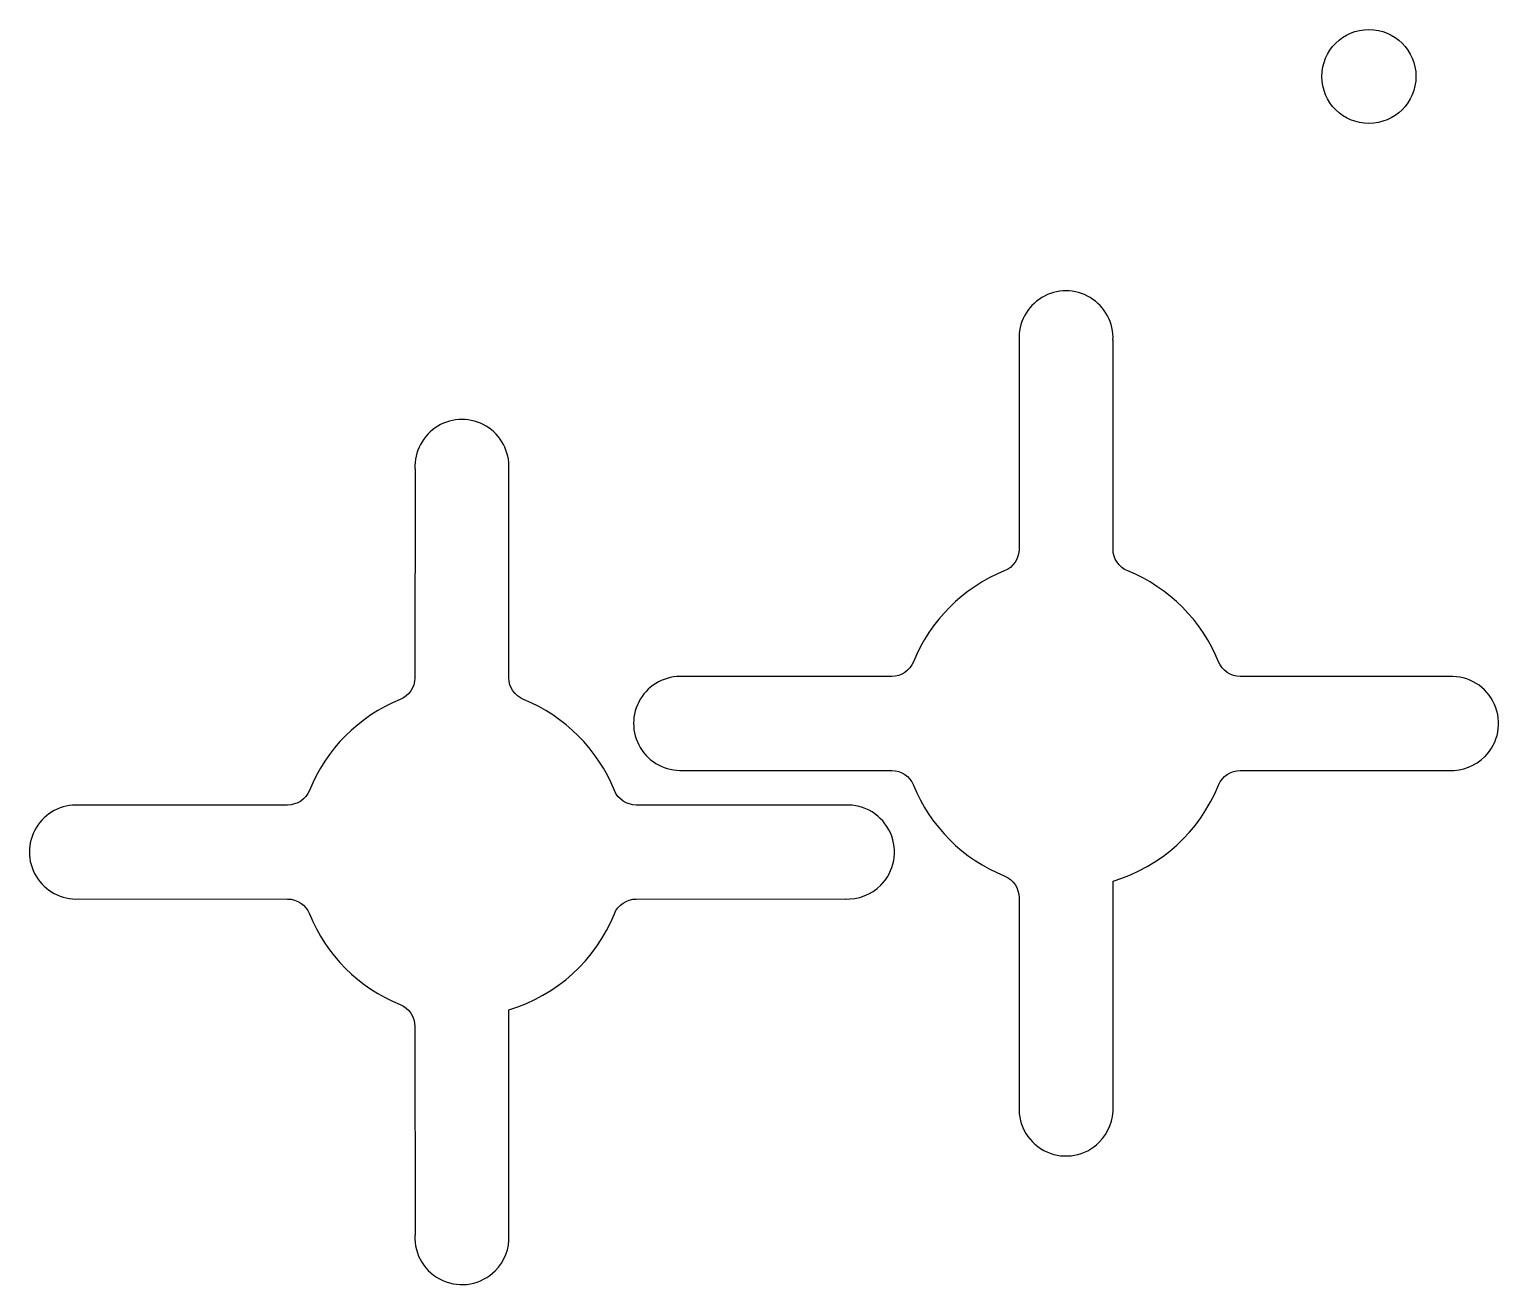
# Model space of a CAD drawing. Header units: millimetres. Extents: x 0 to 156, y 0 to 134.
import ezdxf

# ---------------------------------------------------------------- set-up
doc = ezdxf.new("R2010")
doc.units = ezdxf.units.MM
doc.layers.add('Default', color=7, linetype='Continuous', true_color=0x000000)

msp = doc.modelspace()

# ---------------------------------------------------------------- linework, layer by layer
at = {"layer": 'Default'}
for p, q in [((105.28, 100.45), (105.27, 78.23)), ((115.27, 78.23), (115.27, 100.45)), ((41.02, 86.77), (41.01, 64.55)), ((51.01, 64.55), (51.01, 86.77)), ((91.73, 64.69), (69.52, 64.69)), ((151.03, 64.69), (128.81, 64.69)), ((69.52, 54.7), (91.73, 54.69)), ((128.81, 54.69), (151.03, 54.7)), ((27.47, 51.01), (5.26, 51.01)), ((86.77, 51.01), (64.55, 51.01)), ((115.27, 18.94), (115.27, 42.92)), ((5.26, 41.02), (27.47, 41.01)), ((64.55, 41.01), (86.77, 41.02)), ((105.27, 41.15), (105.28, 18.94)), ((51.01, 5.26), (51.01, 29.24)), ((41.01, 27.47), (41.02, 5.26))]:
    msp.add_line(p, q, dxfattribs=at)
msp.add_circle((142.49, 128.51), 5, dxfattribs=at)
for centre, radius, start, end in [((110.27, 100.7), 5, 357.0724, 182.9276), ((46.01, 87.02), 5, 357.0724, 182.9276), ((110.27, 59.69), 17.5, 112.0235, 157.9765), ((110.27, 59.69), 17.5, 22.0235, 67.9765), ((69.27, 59.69), 5, 87.0724, 272.9276), ((151.28, 59.69), 5, 315.021, 92.9283), ((46.01, 46.01), 17.5, 112.0235, 157.9765), ((46.01, 46.01), 17.5, 22.0235, 67.9765), ((151.28, 59.71), 5.02, 267.1657, 314.9564), ((110.27, 59.69), 17.5, 202.0235, 247.9765), ((110.27, 59.69), 17.5, 286.6015, 337.9765), ((5, 46.01), 5, 87.0724, 272.9276), ((87.02, 46.01), 5, 315.021, 92.9283), ((87.01, 46.03), 5.02, 267.1657, 314.9564), ((46.01, 46.01), 17.5, 202.0235, 247.9765), ((46.01, 46.01), 17.5, 286.6015, 337.9765), ((110.27, 18.68), 5, 177.0717, 314.979), ((110.26, 18.69), 5.02, 315.0436, 2.8343), ((46.01, 5), 5, 177.0717, 314.979), ((46, 5.01), 5.02, 315.0436, 2.8343)]:
    msp.add_arc(centre, radius, start, end, dxfattribs=at)
at = {"layer": 'Default', "extrusion": (0, 0, -1)}
for centre, start, end in [((-102.77, 78.23), 180.008, 247.9765), ((-117.77, 78.23), 292.0235, 359.992), ((-91.73, 67.19), 202.0235, 269.992), ((-128.82, 67.19), 270.008, 337.9765), ((-38.51, 64.55), 180.008, 247.9765), ((-53.51, 64.55), 292.0235, 359.992), ((-91.73, 52.19), 90.008, 157.9765), ((-128.82, 52.19), 22.0235, 89.992), ((-27.47, 53.51), 202.0235, 269.992), ((-64.55, 53.51), 270.008, 337.9765), ((-102.77, 41.15), 112.0235, 179.992), ((-27.47, 38.51), 90.008, 157.9765), ((-64.55, 38.51), 22.0235, 89.992), ((-38.51, 27.47), 112.0235, 179.992)]:
    msp.add_arc(centre, 2.5, start, end, dxfattribs=at)

doc.saveas('drawing.dxf')
